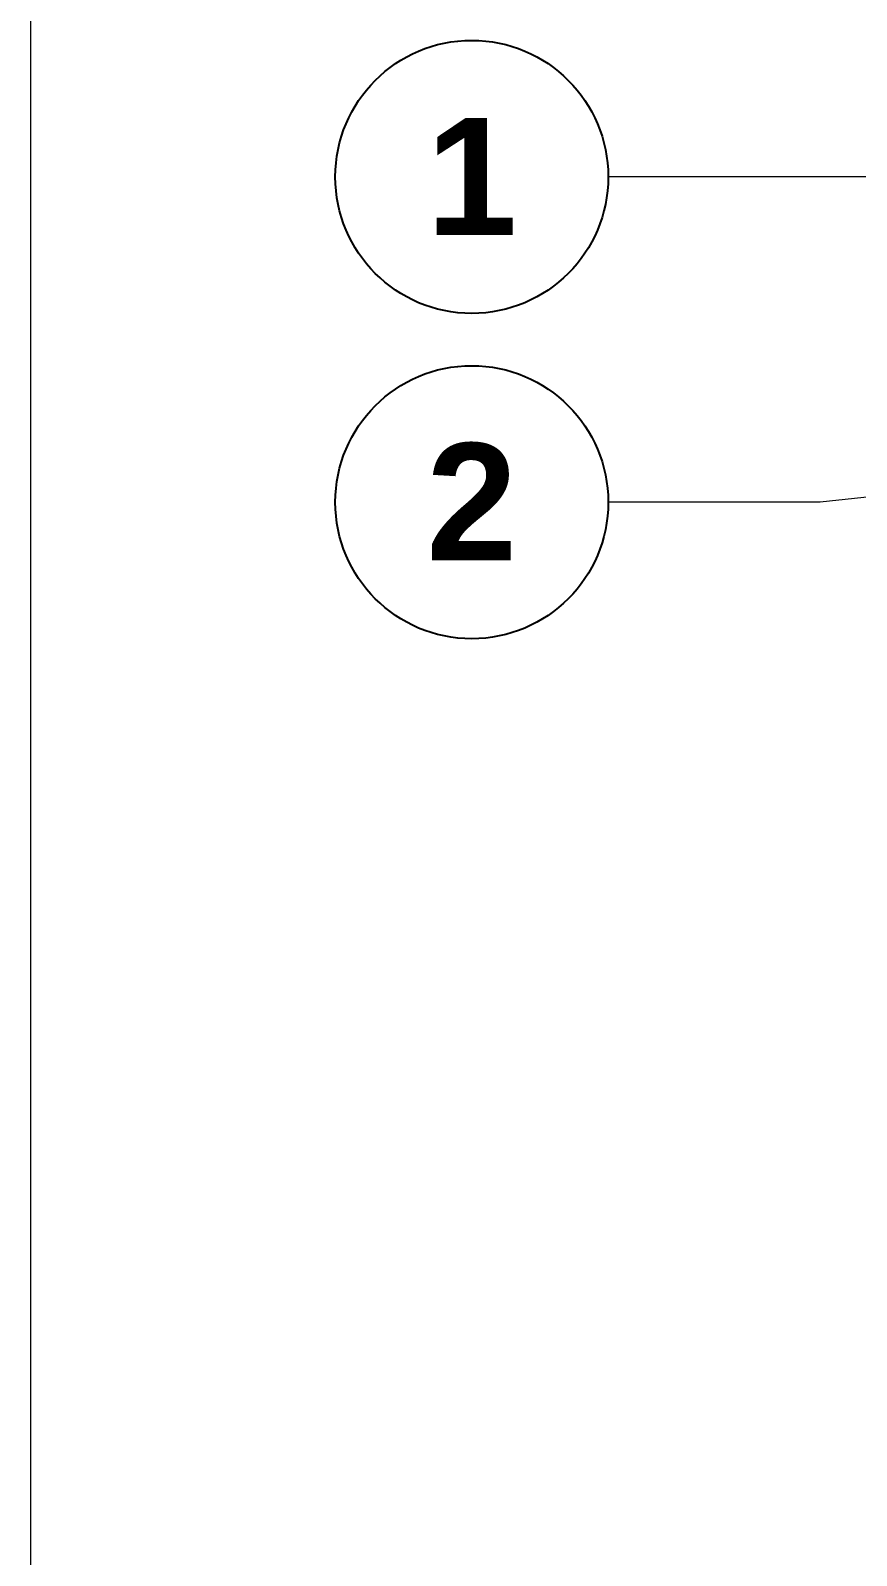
# Model space of a CAD drawing. Header units: millimetres. Extents: x 0 to 297, y 0 to 420.
# Drawn here: x 0 to 14.23, y 190.43 to 216.68 of the extents above; entities that cross this region are included whole.
import ezdxf
from ezdxf.enums import TextEntityAlignment as Align

# ---------------------------------------------------------------- set-up
doc = ezdxf.new("R2010")
doc.units = ezdxf.units.MM
doc.layers.add('0-MARCO-A3', color=7, linetype='Continuous')
doc.layers.add('3-TEXTOS', color=7, linetype='Continuous')
doc.styles.add('ARIAL-NEGRITA', font='arialbd.ttf')

msp = doc.modelspace()

# ---------------------------------------------------------------- linework, layer by layer
at = {"layer": '0-MARCO-A3', "lineweight": 13}
msp.add_lwpolyline([(0, 0), (297, 0), (297, 420), (0, 420)], close=True, dxfattribs=at)
at = {"layer": '3-TEXTOS', "lineweight": 13}
for points in [[(39.533, 214.158), (13.6, 214.158), (9.95, 214.158)], [(23.976, 209.667), (13.6, 208.558), (9.95, 208.558)]]:
    msp.add_lwpolyline(points, dxfattribs=at)
at = {"layer": '3-TEXTOS', "color": 18, "true_color": 0x000000}
for centre in [(7.6, 214.158), (7.6, 208.558)]:
    msp.add_circle(centre, 2.35, dxfattribs=at)

# ---------------------------------------------------------------- texts
at = {"layer": '3-TEXTOS', "style": 'ARIAL-NEGRITA'}
for s, p in [('1', (7.6, 213.158)), ('2', (7.6, 207.558))]:
    msp.add_text(s, height=2.016, dxfattribs=at).set_placement(p, align=Align.CENTER)

doc.saveas('drawing.dxf')
